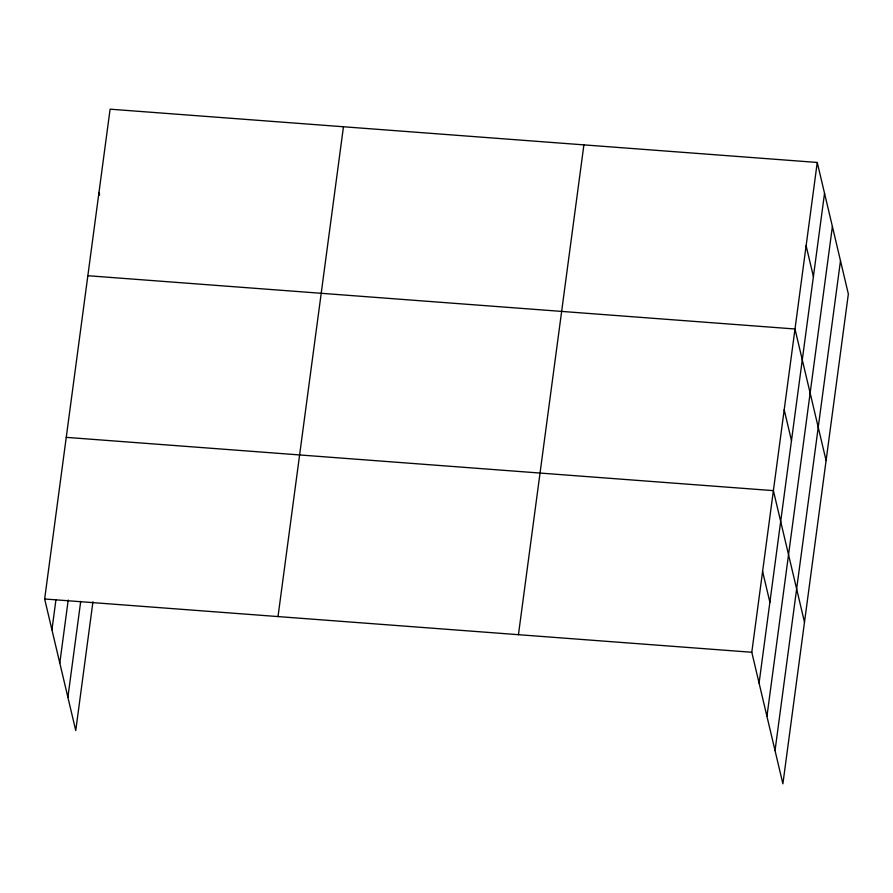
<?xml version="1.0" encoding="UTF-8"?>
<svg xmlns="http://www.w3.org/2000/svg" width="893" height="893" viewBox="0 0 893 893"><rect width="100%" height="100%" fill="white"/><g stroke="black" fill="none" stroke-linecap="round" stroke-linejoin="round"><path stroke-width="1.34" d="M92.95 601.782L75.749 730.541L44.65 598.991L110.107 109.18L817.251 162.459L848.35 294.009L782.893 783.82L751.794 652.27L817.251 162.459M51.939 629.811L55.958 599.672M59.798 663.053L68.214 600.04M67.89 697.299L80.705 601.413M278.013 616.583L343.459 126.761M518.442 634.689L583.899 144.878M759.083 683.089L824.54 193.268M766.942 716.331L832.399 226.509M775.035 750.578L840.492 260.767M87.849 275.714L794.993 328.992L826.092 460.542M66.249 437.358L773.394 490.637L804.493 622.187M44.65 598.991L751.794 652.27M806.122 245.72L813.411 276.54M784.199 409.809L791.488 440.629M762.6 571.453L769.889 602.273M98.978 192.441L99.614 195.12"/></g></svg>
